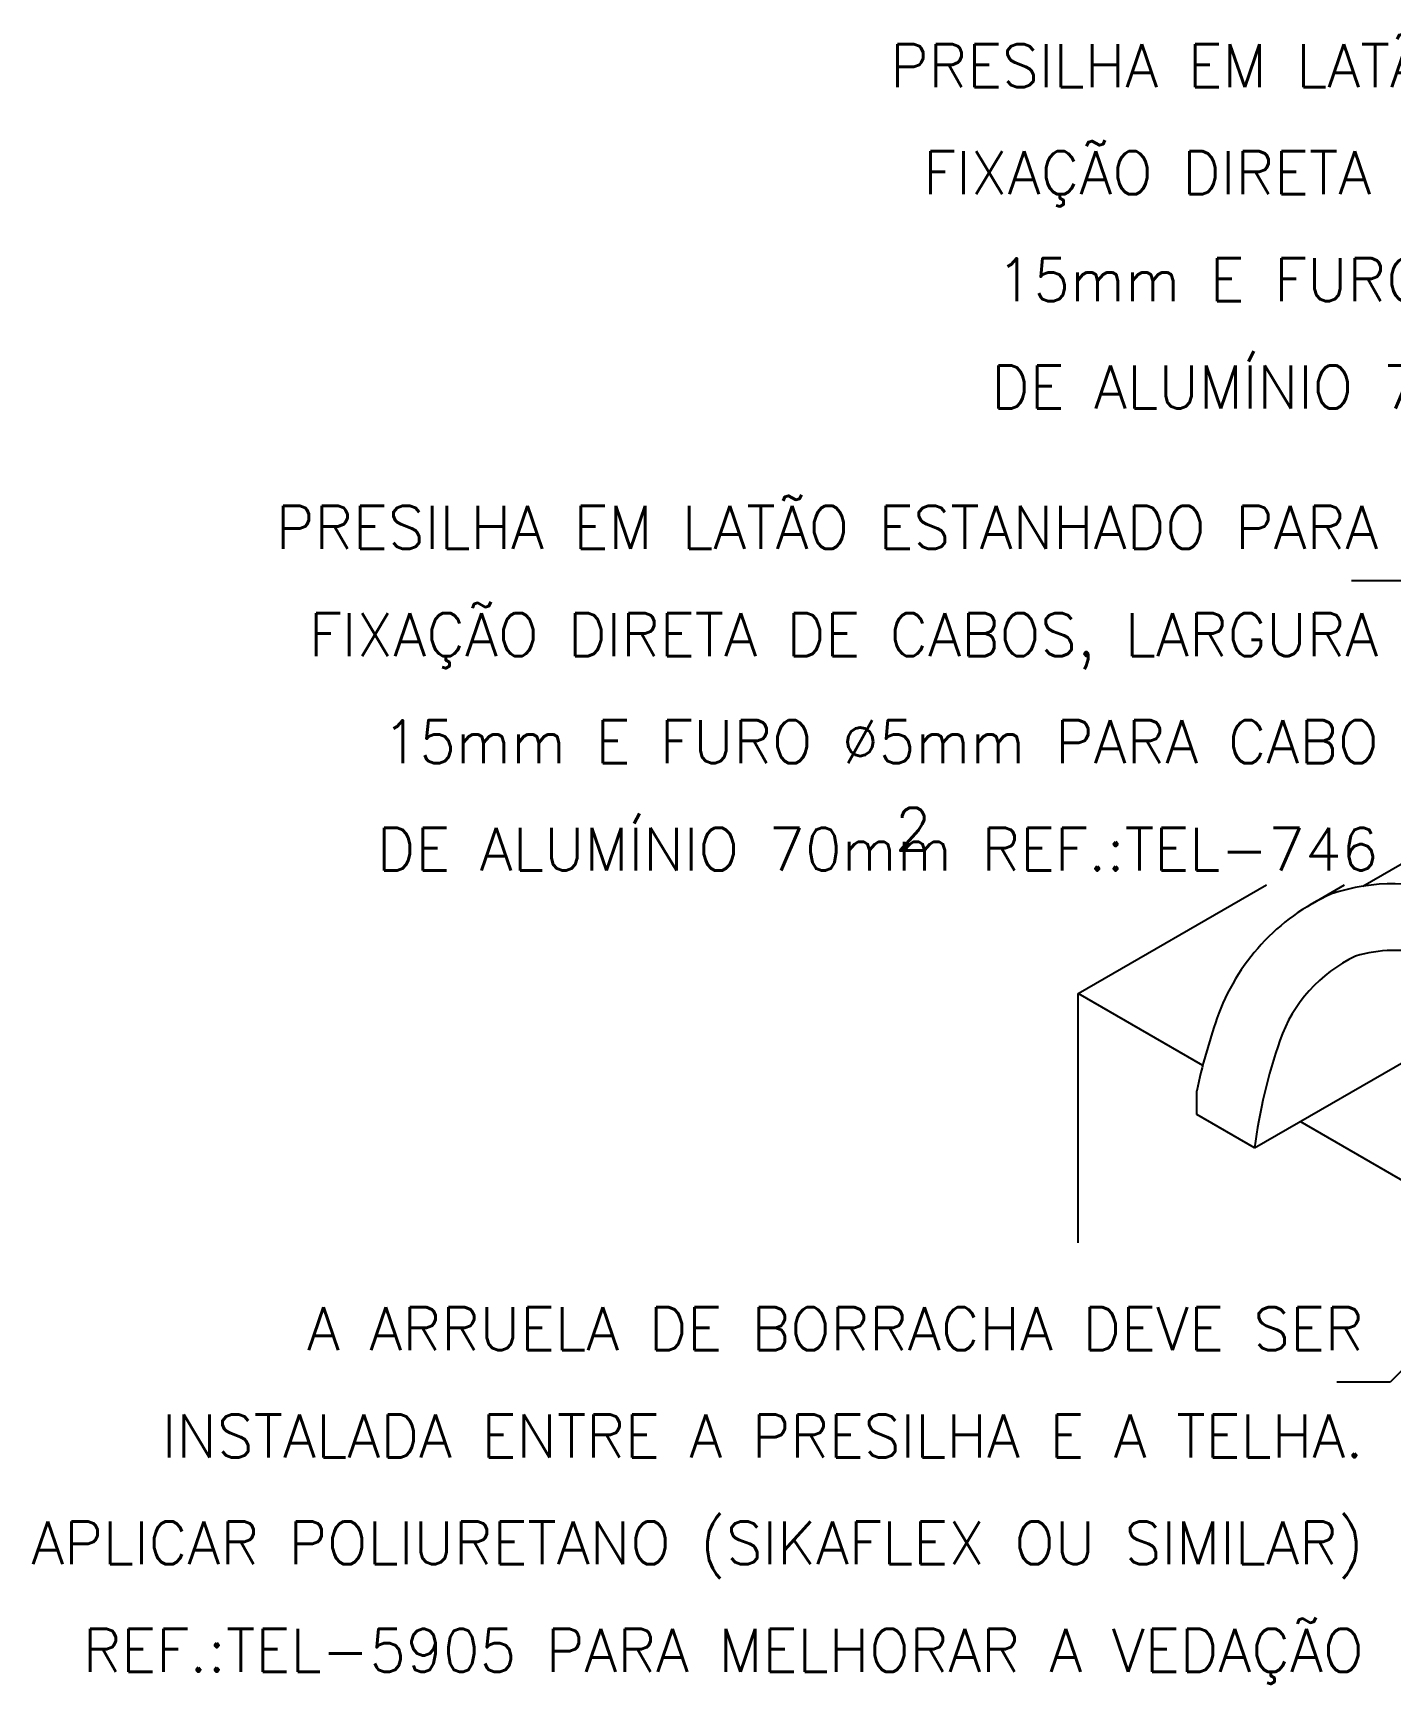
# Model space of a CAD drawing. Header units: millimetres. Extents: x -6504.3 to -6486.4, y -4723.3 to -4707.1.
# Drawn here: x -6504.32 to -6497.98, y -4717.55 to -4709.85 of the extents above; entities that cross this region are included whole.
import ezdxf
from ezdxf.enums import TextEntityAlignment as Align

# ---------------------------------------------------------------- set-up
doc = ezdxf.new("R2010")
doc.units = ezdxf.units.MM
doc.header["$LTSCALE"] = 10
doc.layers.add('Termotécnica', color=7, linetype='Continuous')
doc.styles.add('r80', font='romans.shx')

msp = doc.modelspace()

# ---------------------------------------------------------------- linework, layer by layer
at = {"layer": 'Termotécnica', "color": 1}
msp.add_line((-6498.1141, -4713.8328), (-6493.784, -4711.3328), dxfattribs=at)
at = {"layer": 'Termotécnica', "color": 2}
for p, q in [((-6497.9169, -4712.4094), (-6498.1669, -4712.4094)), ((-6499.4421, -4714.333), (-6498.5637, -4713.8258)), ((-6499.4421, -4715.4962), (-6499.4421, -4714.333)), ((-6498.8611, -4714.6684), (-6499.4421, -4714.333)), ((-6496.4508, -4714.6105), (-6497.9862, -4716.1459)), ((-6494.8858, -4716.9636), (-6498.407, -4714.9306)), ((-6497.9862, -4716.1459), (-6498.2362, -4716.1459))]:
    msp.add_line(p, q, dxfattribs=at)
at = {"layer": 'Termotécnica', "color": 3}
for p, q in [((-6498.3487, -4713.9131), (-6498.1998, -4713.8271)), ((-6498.6198, -4715.0534), (-6497.3895, -4714.3431)), ((-6498.889, -4714.898), (-6498.889, -4714.7863)), ((-6498.6198, -4715.0534), (-6498.889, -4714.898))]:
    msp.add_line(p, q, dxfattribs=at)
for centre, radius, start, end in [((-6497.9696, -4714.7432), 0.9218, 70.71873, 108.44721), ((-6497.8561, -4714.7762), 0.9938, 114.06409, 160.81915), ((-6497.8561, -4714.7762), 0.683, 115.3623, 160.81915), ((-6497.969, -4714.7468), 0.6147, 74.95114, 106.99612), ((-6496.1252, -4715.3783), 2.8264, 160.81915, 167.90896), ((-6496.1252, -4715.3783), 2.5157, 160.81915, 172.58)]:
    msp.add_arc(centre, radius, start, end, dxfattribs=at)

# ---------------------------------------------------------------- texts
at = {"layer": 'Termotécnica', "color": 2, "style": 'r80'}
for s, p in [('PRESILHA EM LATÃO ESTANHADO PARA', (-6495.177, -4710.1064)), ('FIXAÇÃO DIRETA DE CABOS, LARGURA', (-6495.1772, -4710.6057)), ('15mm E FURO %%c5mm PARA CABO', (-6495.177, -4711.1047)), ('DE ALUMÍNIO 70mm REF.:TEL-746', (-6495.1767, -4711.605)), ('PRESILHA EM LATÃO ESTANHADO PARA', (-6498.0417, -4712.2594)), ('FIXAÇÃO DIRETA DE CABOS, LARGURA', (-6498.0419, -4712.7594)), ('15mm E FURO %%c5mm PARA CABO', (-6498.0413, -4713.2591)), ('DE ALUMÍNIO 70mm REF.:TEL-746', (-6498.0419, -4713.7598)), ('A ARRUELA DE BORRACHA DEVE SER', (-6498.111, -4715.9965)), ('INSTALADA ENTRE A PRESILHA E A TELHA.', (-6498.1107, -4716.4967)), ('APLICAR POLIURETANO (SIKAFLEX OU SIMILAR)', (-6498.1112, -4716.995)), ('REF.:TEL-5905 PARA MELHORAR A VEDAÇÃO', (-6498.1111, -4717.4959))]:
    msp.add_text(s, height=0.2, dxfattribs=at).set_placement(p, align=Align.RIGHT)
msp.add_text('2', height=0.2, dxfattribs=at).set_placement((-6500.2979, -4713.6668))

doc.saveas('drawing.dxf')
